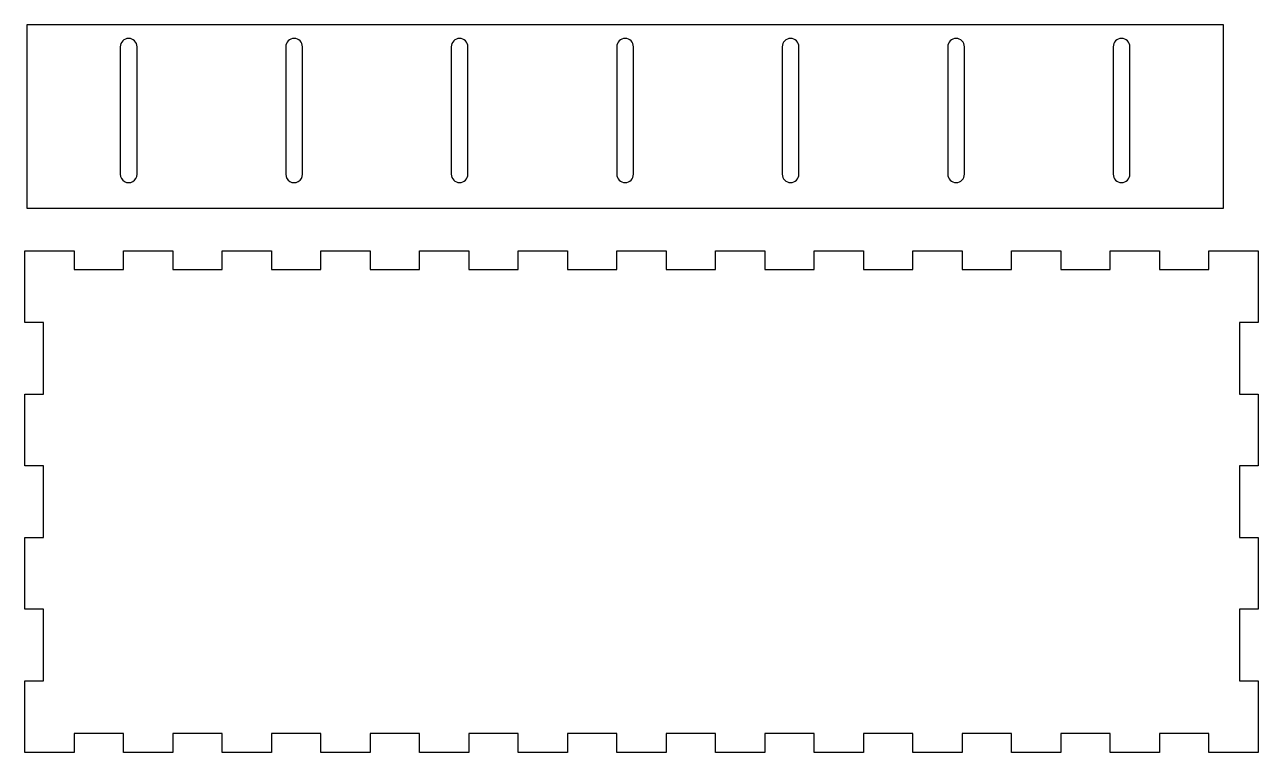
# Model space of a CAD drawing. Extents: x 5 to 595, y 12 to 360.
import ezdxf

# ---------------------------------------------------------------- set-up
doc = ezdxf.new("R2010")
doc.units = 0
doc.layers.get('0').update_dxf_attribs({"linetype": 'CONTINUOUS'})

msp = doc.modelspace()

# ---------------------------------------------------------------- linework, layer by layer
at = {"color": 3}
for points in [[(578.453012, 271.652063), (6.453029, 271.652063), (6.453029, 359.652055), (578.453012, 359.652055)], [(595.291677, 45.791081), (595.291677, 11.505357), (571.691664, 11.505357), (571.691664, 20.505344), (548.091677, 20.505344), (548.091677, 11.505357), (524.491664, 11.505357), (524.491664, 20.505344), (500.891678, 20.505344), (500.891678, 11.505357), (477.291665, 11.505357), (477.291665, 20.505344), (453.691678, 20.505344), (453.691678, 11.505357), (430.091665, 11.505357), (430.091665, 20.505344), (406.491678, 20.505344), (406.491678, 11.505357), (382.891665, 11.505357), (382.891665, 20.505344), (359.291678, 20.505344), (359.291678, 11.505357), (335.691665, 11.505357), (335.691665, 20.505344), (312.091679, 20.505344), (312.091679, 11.505357), (288.491665, 11.505357), (288.491665, 20.505344), (264.891679, 20.505344), (264.891679, 11.505357), (241.291666, 11.505357), (241.291666, 20.505344), (217.691679, 20.505344), (217.691679, 11.505357), (194.091666, 11.505357), (194.091666, 20.505344), (170.491679, 20.505344), (170.491679, 11.505357), (146.891666, 11.505357), (146.891666, 20.505344), (123.291679, 20.505344), (123.291679, 11.505357), (99.691666, 11.505357), (99.691666, 20.505344), (76.09168, 20.505344), (76.09168, 11.505357), (52.491666, 11.505357), (52.491666, 20.505344), (28.89168, 20.505344), (28.89168, 11.505357), (5.291667, 11.505357), (5.291667, 45.791081), (14.29168, 45.791081), (14.29168, 80.076795), (5.291667, 80.076795), (5.291667, 114.362509), (14.29168, 114.362509), (14.29168, 148.648223), (5.291667, 148.648223), (5.291667, 182.933936), (14.29168, 182.933936), (14.29168, 217.21965), (5.291667, 217.21965), (5.291667, 251.505364), (28.89168, 251.505364), (28.89168, 242.50535), (52.491666, 242.50535), (52.491666, 251.505364), (76.09168, 251.505364), (76.09168, 242.50535), (99.691666, 242.50535), (99.691666, 251.505364), (123.291679, 251.505364), (123.291679, 242.50535), (146.891666, 242.50535), (146.891666, 251.505364), (170.491679, 251.505364), (170.491679, 242.50535), (194.091666, 242.50535), (194.091666, 251.505364), (217.691679, 251.505364), (217.691679, 242.50535), (241.291666, 242.50535), (241.291666, 251.505364), (264.891679, 251.505364), (264.891679, 242.50535), (288.491665, 242.50535), (288.491665, 251.505364), (312.091679, 251.505364), (312.091679, 242.50535), (335.691665, 242.50535), (335.691665, 251.505364), (359.291678, 251.505364), (359.291678, 242.50535), (382.891665, 242.50535), (382.891665, 251.505364), (406.491678, 251.505364), (406.491678, 242.50535), (430.091665, 242.50535), (430.091665, 251.505364), (453.691678, 251.505364), (453.691678, 242.50535), (477.291665, 242.50535), (477.291665, 251.505364), (500.891678, 251.505364), (500.891678, 242.50535), (524.491664, 242.50535), (524.491664, 251.505364), (548.091677, 251.505364), (548.091677, 242.50535), (571.691664, 242.50535), (571.691664, 251.505364), (595.291677, 251.505364), (595.291677, 217.21965), (586.29169, 217.21965), (586.29169, 182.933936), (595.291677, 182.933936), (595.291677, 148.648223), (586.29169, 148.648223), (586.29169, 114.362509), (595.291677, 114.362509), (595.291677, 80.076795), (586.29169, 80.076795), (586.29169, 45.791081)]]:
    msp.add_lwpolyline(points, close=True, dxfattribs=at)
at = {"color": 5}
for points in [[(59.021424, 288.068533), (59.024044, 288.068533)], [(138.164279, 288.070226), (138.166898, 288.070226)], [(296.455227, 288.073613), (296.452607, 288.073613)], [(454.740963, 288.076973), (454.738317, 288.076973)]]:
    msp.add_lwpolyline(points, dxfattribs=at)
for points in [[(217.309726, 288.071919)], [(375.595462, 288.075306)], [(533.881171, 288.078666)]]:
    msp.add_lwpolyline(points, close=True, dxfattribs=at)
for points in [[(55.021308, 353.06362), (52.814053, 353.063569), (51.024014, 351.275605), (51.021403, 349.068351)], [(51.021403, 349.068351), (51.021403, 349.068351), (51.021403, 288.068374), (51.021403, 288.068374)], [(59.021398, 349.068536), (59.018685, 351.27579), (57.228563, 353.063671), (55.021308, 353.06362)], [(59.024044, 288.068533), (59.024044, 288.068533), (59.021398, 349.068536), (59.021398, 349.068536)], [(134.164163, 353.065537), (131.95682, 353.065486), (130.166745, 351.277386), (130.164258, 349.070045)], [(130.164258, 349.070045), (130.164258, 349.070045), (130.164258, 288.070041), (130.164258, 288.070041)], [(138.164253, 349.07023), (138.161663, 351.277571), (136.371506, 353.065588), (134.164163, 353.065537)], [(138.166898, 288.070226), (138.166898, 288.070226), (138.164253, 349.07023), (138.164253, 349.07023)], [(213.30965, 353.071841), (211.100505, 353.07179), (209.309681, 351.280883), (209.309732, 349.071738)], [(209.309732, 349.071738), (209.309732, 349.071738), (209.309732, 288.071734), (209.309732, 288.071734)], [(217.309753, 349.071923), (217.309702, 351.281068), (215.518795, 353.071892), (213.30965, 353.071841)], [(217.309753, 288.071919), (217.309753, 288.071919), (217.309753, 349.071923), (217.309753, 349.071923)], [(292.452518, 353.073521), (290.243373, 353.073477), (288.452543, 351.282576), (288.452586, 349.073431)], [(288.452586, 349.073431), (288.452586, 349.073431), (288.455232, 288.073427), (288.455232, 288.073427)], [(296.452607, 349.07359), (296.452564, 351.282735), (294.661662, 353.073565), (292.452518, 353.073521)], [(296.452607, 288.073613), (296.452607, 288.073613), (296.452607, 349.07359), (296.452607, 349.07359)], [(367.595468, 349.075125), (367.595468, 349.075125), (367.595467, 288.075121), (367.595468, 288.075121)], [(371.595386, 353.070604), (369.388043, 353.07056), (367.597962, 351.282466), (367.595468, 349.075125)], [(375.595462, 349.075283), (375.59288, 351.282625), (373.802728, 353.070648), (371.595386, 353.070604)], [(375.595462, 288.075306), (375.595462, 288.075306), (375.595462, 349.075283), (375.595462, 349.075283)], [(450.73824, 353.071264), (448.5313, 353.071221), (446.741387, 351.283756), (446.738322, 349.076818)], [(446.738322, 349.076818), (446.738322, 349.076818), (446.740968, 288.076814), (446.740968, 288.076814)], [(454.738317, 349.076977), (454.735164, 351.283914), (452.94518, 353.071308), (450.73824, 353.071264)], [(454.738317, 288.076973), (454.738317, 288.076973), (454.738317, 349.076977), (454.738317, 349.076977)], [(529.878449, 353.073991), (527.671106, 353.073947), (525.881025, 351.285853), (525.878531, 349.078511)], [(525.878531, 349.078511), (525.878531, 349.078511), (525.881177, 288.078507), (525.881177, 288.078507)], [(533.878525, 349.07867), (533.875943, 351.286011), (532.085792, 353.074034), (529.878449, 353.073991)], [(533.881171, 288.078666), (533.881171, 288.078666), (533.878525, 349.07867), (533.878525, 349.07867)], [(51.021403, 288.068374), (51.021432, 286.639308), (51.783856, 285.318811), (53.021477, 284.604303)], [(53.021477, 284.604303), (54.259099, 283.889794), (55.783894, 283.889825), (57.021488, 284.604382)], [(57.021488, 284.604382), (58.259081, 285.31894), (59.021453, 286.639466), (59.021424, 288.068533)], [(130.164258, 288.070041), (130.164291, 286.640975), (130.926719, 285.320481), (132.164343, 284.605976)], [(132.164343, 284.605976), (133.401967, 283.891472), (134.926763, 283.891507), (136.164354, 284.606069)], [(136.164354, 284.606069), (137.401945, 285.320631), (138.164312, 286.64116), (138.164279, 288.070226)], [(209.309732, 288.071734), (209.312321, 285.864393), (211.102479, 284.076375), (213.309822, 284.076426)], [(213.309822, 284.076426), (215.517165, 284.076478), (217.307239, 285.864578), (217.309726, 288.071919)], [(288.455232, 288.073427), (288.457946, 285.866174), (290.248067, 284.078293), (292.455322, 284.078344)], [(292.455322, 284.078344), (294.662577, 284.078395), (296.452616, 285.866359), (296.455227, 288.073613)], [(367.595468, 288.075121), (367.598057, 285.867779), (369.388214, 284.079762), (371.595557, 284.079813)], [(371.595557, 284.079813), (373.8029, 284.079864), (375.592975, 285.867964), (375.595462, 288.075306)], [(446.740968, 288.076814), (446.74355, 285.869473), (448.533702, 284.08145), (450.741044, 284.081493)], [(450.741044, 284.081493), (452.948387, 284.081537), (454.738468, 285.869631), (454.740963, 288.076973)], [(525.881177, 288.078507), (525.883883, 285.871254), (527.673998, 284.083367), (529.881253, 284.083411)], [(529.881253, 284.083411), (532.088508, 284.083455), (533.878553, 285.871412), (533.881171, 288.078666)]]:
    msp.add_open_spline(points, degree=3, dxfattribs=at)

doc.saveas('drawing.dxf')
